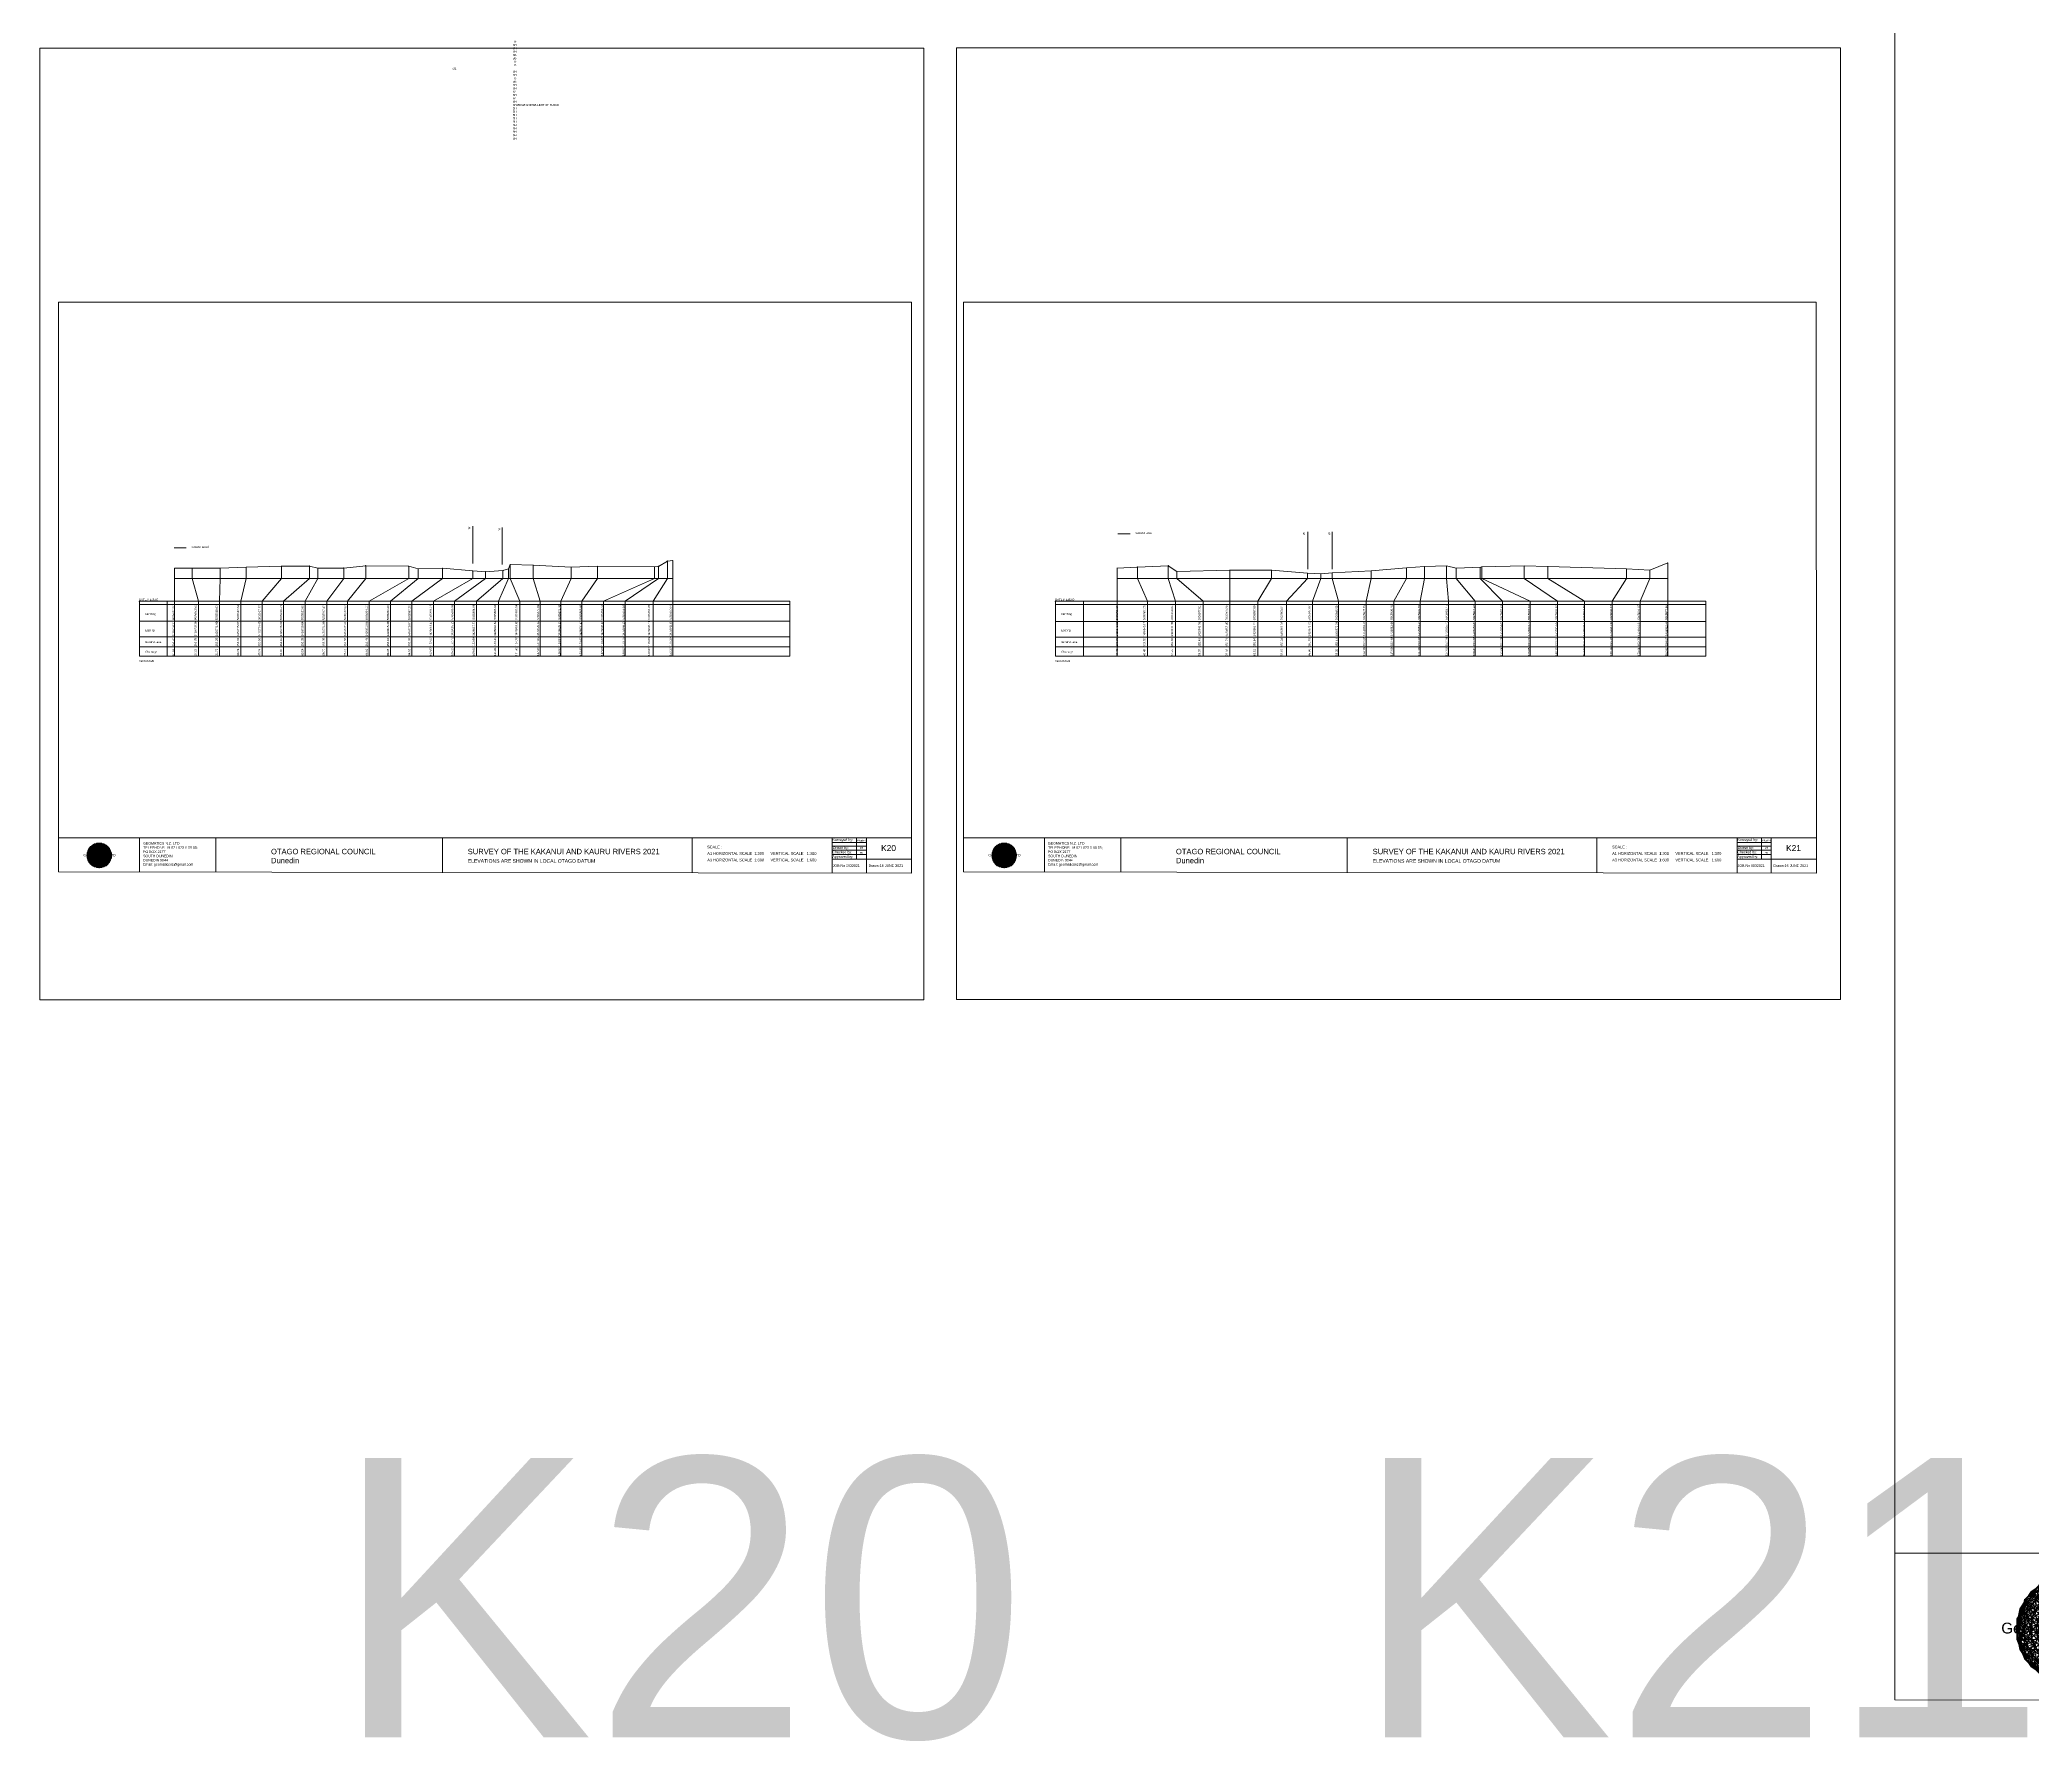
# Model space of a CAD drawing. Header units: millimetres. Extents: x -13804604 to 13046302109, y -19137686871 to 1424964600.
# Drawn here: x -492403 to 7467, y -140952 to 285848 of the extents above; entities that cross this region are included whole.
import ezdxf

# ---------------------------------------------------------------- set-up
doc = ezdxf.new("R2010")
doc.units = ezdxf.units.MM
doc.header["$PDMODE"] = 35
doc.header["$PDSIZE"] = 20
doc.layers.get('0').update_dxf_attribs({"lineweight": 0})
doc.layers.add('Datum revision K8-21', color=7, linetype='Continuous', lineweight=0)
doc.layers.add('geo', color=7, linetype='Continuous', lineweight=0)
doc.styles.get("Standard").update_dxf_attribs({"font": 'arial.ttf'})

# ---------------------------------------------------------------- blocks, each defined once
blk = doc.blocks.new('Geomatics_Circle_SPT')
at = {"layer": 'geo', "color": 2, "linetype": 'Continuous', "lineweight": 0}
for p, q in [((0, 25.22), (-25.22, -0.01)), ((-24.73, 4.92), (-4.93, 24.74)), ((-24.73, -4.93), (4.93, 24.74)), ((-9.65, 23.3), (-23.3, 9.65)), ((9.66, 23.3), (-23.3, -9.66)), ((-20.96, 14.01), (-14.01, 20.97)), ((-20.96, -14.02), (14.02, 20.97)), ((-14.02, 20.96), (20.97, -14.01)), ((23.31, -9.66), (-9.66, 23.31)), ((-4.93, 24.73), (24.74, -4.93)), ((25.23, 0), (0, 25.23)), ((4.93, 24.73), (24.74, 4.93)), ((23.3, 9.66), (9.66, 23.3)), ((14.01, 20.96), (20.97, 14.02)), ((-23.3, 9.65), (9.66, -23.3)), ((14.02, -20.96), (-20.97, 14.02)), ((0, 0), (-17.84, 17.84)), ((20.96, 14.01), (-14.01, -20.98)), ((-9.65, -23.31), (23.3, 9.65)), ((0, 0), (17.84, 17.84)), ((17.84, 18.13), (17.84, 18.13)), ((-24.75, 0), (0, -24.73)), ((4.93, -24.73), (-24.74, 4.93)), ((0, 0), (-17.84, -17.84)), ((24.73, 4.92), (-4.93, -24.75)), ((0, 0), (17.84, -17.84)), ((0, -24.75), (25.23, 0)), ((-4.92, -24.73), (-24.74, -4.93)), ((24.73, -4.93), (4.93, -24.75)), ((-23.31, -9.66), (-9.66, -23.3)), ((-14.02, -20.96), (-20.97, -14.02)), ((-17.83, -17.83), (-17.83, -17.83)), ((9.66, -23.31), (23.3, -9.66)), ((20.96, -14.02), (14.02, -20.96)), ((18.14, -17.83), (18.14, -17.83)), ((4.93, -24.73), (4.93, -24.73))]:
    blk.add_line(p, q, dxfattribs=at)
at = {"layer": 'geo', "color": 1, "linetype": 'Continuous', "lineweight": 0}
for p, q in [((-25.22, 0.01), (9.66, 23.31)), ((-25.21, 0.02), (-9.64, 23.32)), ((-14.01, 20.99), (-24.73, 4.94)), ((-4.91, 24.76), (-24.72, -4.9)), ((4.93, 24.75), (-24.72, 4.93)), ((14.01, 20.98), (-24.72, -4.9)), ((-23.3, -9.63), (0.01, 25.24)), ((-23.29, 9.66), (0.02, 25.23)), ((-14.01, 20.98), (-20.97, -13.99)), ((-4.91, 24.75), (-20.96, 14.02)), ((4.92, 24.75), (-20.96, -13.98)), ((14.02, 20.98), (-20.96, 14.02)), ((-17.84, -17.82), (-9.65, 23.31)), ((-17.83, -17.82), (9.66, 23.33)), ((-17.83, 17.84), (9.67, 23.31)), ((-17.82, 17.84), (-9.64, 23.32)), ((0, 0), (-14.02, 20.97)), ((-14.02, 20.96), (-4.93, -24.72)), ((4.92, 24.74), (-14.01, 20.98)), ((-4.93, 24.74), (-14.01, -20.95)), ((-14.01, 20.98), (-14.01, 20.98)), ((20.98, 14.02), (-14, 20.97)), ((24.74, -4.9), (-13.99, 20.98)), ((-9.78, 23.13), (-9.78, 23.13)), ((-9.66, 23.3), (0, -25.23)), ((-9.65, -23.3), (0, 25.24)), ((-9.65, 23.3), (0, 25.23)), ((-9.65, 23.31), (17.85, -17.84)), ((-9.64, 23.32), (25.23, 0.01)), ((-9.64, 23.31), (17.85, 17.83)), ((0, 0), (-4.93, 24.74)), ((-4.92, 24.75), (-4.92, 24.75)), ((14.02, 20.98), (-4.91, 24.74)), ((24.75, 4.93), (-4.9, 24.74)), ((20.98, -14), (-4.9, 24.73)), ((-0.19, 25.11), (-0.19, 25.11)), ((0, 25.23), (9.66, -23.31)), ((0, 25.22), (9.66, 23.31)), ((0, 0), (4.93, 24.74)), ((0, 0), (14.02, 20.97)), ((0.01, 25.23), (23.31, -9.65)), ((0.01, 25.23), (23.32, 9.66)), ((0.01, -25.22), (9.66, 23.32)), ((4.92, 24.75), (4.92, 24.75)), ((20.98, 14.03), (4.93, 24.75)), ((14.02, -20.96), (4.93, 24.73)), ((24.75, -4.92), (4.93, 24.73)), ((4.93, -24.72), (14.01, 20.96)), ((9.44, 23.27), (9.44, 23.27)), ((9.66, 23.31), (17.85, 17.85)), ((9.66, 23.3), (17.84, -17.83)), ((9.66, 23.3), (25.23, -0.01)), ((20.98, -14.02), (14.01, 20.96)), ((14.02, 20.99), (14.02, 20.99)), ((24.75, 4.93), (14.02, 20.97)), ((-25.22, 0), (23.31, 9.66)), ((-25.22, 0.01), (-23.31, 9.66)), ((-20.97, 14.02), (-24.74, -4.91)), ((20.97, 14.02), (-24.72, 4.93)), ((-23.3, -9.65), (17.85, 17.85)), ((-23.3, -9.64), (-17.82, 17.85)), ((-23.3, 9.66), (17.84, 17.84)), ((-17.83, -17.83), (-23.3, 9.66)), ((-23.3, 9.66), (17.85, -17.83)), ((-23.3, 9.65), (25.24, 0.01)), ((-23.29, 9.67), (-17.83, 17.86)), ((0, -25.22), (-23.29, 9.65)), ((0, 0), (-20.98, 14.02)), ((-20.97, 14.03), (-20.97, 14.03)), ((-20.97, 14.02), (-14.01, -20.96)), ((-20.97, 14.01), (4.92, -24.72)), ((24.74, 4.93), (-20.95, 14.02)), ((-17.88, 17.63), (-17.88, 17.63)), ((-17.83, 17.85), (23.32, -9.64)), ((-9.66, -23.3), (-17.83, 17.84)), ((-17.83, 17.84), (23.31, 9.66)), ((-17.83, 17.83), (9.66, -23.31)), ((-17.82, -17.83), (23.32, 9.66)), ((-9.64, -23.29), (17.85, 17.85)), ((-4.9, -24.72), (20.98, 14.02)), ((0, 0), (20.98, 14.02)), ((23.31, 9.67), (0.01, -25.2)), ((17.84, 17.84), (9.65, -23.29)), ((14.01, -20.97), (20.97, 14.01)), ((17.63, 17.9), (17.63, 17.9)), ((23.3, 9.66), (17.83, -17.83)), ((17.84, 17.84), (23.32, 9.66)), ((17.84, 17.83), (23.3, -9.66)), ((20.98, 14.02), (20.98, 14.02)), ((24.74, -4.92), (20.98, 14.01)), ((23.13, 9.79), (23.13, 9.79)), ((23.3, 9.65), (25.23, 0)), ((-23.3, -9.65), (-25.22, 0)), ((-9.64, -23.3), (-25.21, 0.01)), ((9.66, -23.29), (-25.21, 0.01)), ((0, 0), (-24.75, 4.93)), ((0, 0), (-24.75, -4.93)), ((-24.74, 4.93), (-24.74, 4.93)), ((-24.74, 4.92), (-20.97, -14.01)), ((-24.73, 4.93), (-4.92, -24.72)), ((-24.73, 4.92), (14.01, -20.95)), ((-23.3, -9.66), (25.23, 0)), ((-23.27, 9.44), (-23.27, 9.44)), ((0, 0), (-20.98, -14.02)), ((0, 0), (-14.02, -20.97)), ((-14, -20.96), (24.73, 4.92)), ((25.23, 0), (-9.64, -23.29)), ((0, 0), (-4.93, -24.74)), ((0, 0), (24.75, 4.93)), ((0, 0), (4.93, -24.74)), ((0, 0), (14.02, -20.97)), ((0, 0), (20.98, -14.02)), ((0, 0), (24.75, -4.93)), ((4.92, -24.72), (24.74, 4.93)), ((25.23, 0.02), (9.65, -23.29)), ((20.98, -14), (24.74, 4.93)), ((25.22, 0.01), (23.31, -9.65)), ((24.74, 4.93), (24.74, 4.93)), ((25.11, 0.19), (25.11, 0.19)), ((-25.22, 0), (23.31, -9.65)), ((-25.1, -0.19), (-25.1, -0.19)), ((-24.74, -4.92), (-24.74, -4.92)), ((-24.73, -4.91), (4.92, -24.72)), ((-24.73, -4.92), (-14.01, -20.97)), ((-24.73, -4.92), (20.96, -14.01)), ((-20.96, -14.01), (24.73, -4.92)), ((-4.92, -24.73), (24.73, -4.92)), ((14.02, -20.95), (24.75, -4.91)), ((23.27, -9.42), (23.27, -9.42)), ((24.74, -4.91), (24.74, -4.91)), ((0.01, -25.21), (-23.3, -9.63)), ((-17.82, -17.83), (-23.3, -9.65)), ((17.84, -17.83), (-23.3, -9.65)), ((-23.11, -9.78), (-23.11, -9.78)), ((-20.97, -14.01), (14.01, -20.96)), ((-20.96, -14), (-4.91, -24.73)), ((-20.96, -14.02), (-20.96, -14.02)), ((9.66, -23.29), (-17.84, -17.82)), ((23.31, -9.65), (-17.83, -17.83)), ((-9.64, -23.29), (-17.83, -17.83)), ((-17.61, -17.88), (-17.61, -17.88)), ((-14.01, -20.97), (20.96, -14)), ((17.84, -17.83), (-9.66, -23.29)), ((23.31, -9.64), (0, -25.21)), ((4.93, -24.73), (20.98, -14.01)), ((17.84, -17.82), (9.66, -23.3)), ((23.31, -9.63), (17.85, -17.82)), ((17.9, -17.6), (17.9, -17.6)), ((20.99, -13.99), (20.99, -13.99)), ((-14.01, -20.97), (4.92, -24.73)), ((-14, -20.96), (-14, -20.96)), ((0.01, -25.21), (-9.65, -23.3)), ((-9.42, -23.26), (-9.42, -23.26)), ((-4.92, -24.73), (14.01, -20.97)), ((-4.91, -24.74), (-4.91, -24.74)), ((9.66, -23.29), (0, -25.22)), ((0.19, -25.1), (0.19, -25.1)), ((4.93, -24.73), (4.93, -24.73)), ((9.79, -23.11), (9.79, -23.11)), ((14.03, -20.96), (14.03, -20.96))]:
    blk.add_line(p, q, dxfattribs=at)
at = {"layer": 'geo', "color": 114, "linetype": 'Continuous', "lineweight": 0}
for p, q in [((-24.72, 4.92), (14.03, 20.97)), ((9.67, 23.3), (-23.29, 9.65)), ((-20.95, 14.01), (4.94, 24.74)), ((0.01, 25.22), (-17.82, 17.83)), ((4.93, -24.74), (-14.01, 20.96)), ((-14, 20.97), (-4.91, 24.74)), ((0, 0), (-9.66, 23.31)), ((-4.93, 24.73), (14.02, -20.97)), ((17.84, -17.84), (0, 25.23)), ((0, 0), (9.66, 23.31)), ((4.93, 24.73), (20.98, -14.02)), ((23.31, -9.66), (9.66, 23.31)), ((14.02, 20.97), (24.75, -4.93)), ((17.85, 17.83), (-25.21, -0.01)), ((-24.72, -4.93), (20.98, 14.01)), ((0, 0), (-23.31, 9.66)), ((-23.3, 9.66), (-9.65, -23.31)), ((-4.92, -24.74), (-20.97, 14.02)), ((-17.83, 17.84), (0, -25.23)), ((0, 0), (23.31, 9.66)), ((25.23, 0), (17.84, 17.84)), ((20.98, 14.02), (24.75, 4.93)), ((-14.01, -20.97), (-24.74, 4.93)), ((0, 0), (-23.31, -9.66)), ((24.75, 4.93), (-20.95, -14.02)), ((0, 0), (-9.66, -23.31)), ((0, 0), (9.66, -23.31)), ((0, 0), (23.31, -9.66)), ((-25.22, 0), (-17.83, -17.84)), ((-20.97, -14.02), (-24.74, -4.93)), ((-17.82, -17.84), (25.24, 0)), ((24.75, -4.93), (-14, -20.98)), ((-9.64, -23.31), (23.32, -9.66)), ((20.98, -14.02), (-4.91, -24.75)), ((0.02, -25.23), (17.85, -17.84)), ((14.03, -20.98), (4.94, -24.75))]:
    blk.add_line(p, q, dxfattribs=at)
at = {"layer": 'geo', "color": 250, "linetype": 'Continuous', "lineweight": 0}
for p, q in [((-14.03, 20.95), (-14.01, -20.95)), ((14.01, 20.96), (-14.02, 20.96)), ((-14.01, 20.96), (-14.01, 20.96)), ((-9.66, -23.3), (-9.65, 23.32)), ((-9.65, 23.32), (9.66, 23.3)), ((-4.95, 24.71), (4.93, 24.73)), ((-4.93, 24.7), (-4.92, -24.72)), ((0, 0), (0, 25.23)), ((4.93, 24.73), (4.93, -24.7)), ((9.65, -23.3), (9.66, 23.31)), ((14.02, 20.96), (14.01, -20.95)), ((-23.31, 9.66), (23.3, 9.66)), ((-23.31, -9.66), (-23.3, 9.65)), ((-23.29, 9.65), (-23.29, 9.65)), ((20.97, 14.02), (-20.97, 14.01)), ((-20.97, 14.01), (-20.97, -14.01)), ((-17.83, 17.83), (17.84, 17.84)), ((-17.83, -17.83), (-17.83, 17.83)), ((17.84, -17.83), (17.84, 17.83)), ((20.97, 14.02), (20.97, 14.02)), ((20.98, -14.02), (20.97, 14.02)), ((23.3, 9.66), (23.3, -9.66)), ((0, 0), (-25.23, 0)), ((24.74, 4.93), (-24.74, 4.93)), ((-24.74, 4.92), (-24.74, -4.92)), ((0, 0), (0, -25.23)), ((0, 0), (25.23, 0)), ((24.74, 4.93), (24.74, 4.93)), ((24.74, -4.93), (24.74, 4.93)), ((-24.73, -4.93), (24.74, -4.93)), ((23.29, -9.66), (-23.31, -9.66)), ((-20.97, -14.02), (20.97, -14.02)), ((17.83, -17.83), (-17.83, -17.83)), ((-14.01, -20.96), (14.02, -20.96)), ((9.66, -23.31), (-9.66, -23.3)), ((-4.92, -24.73), (4.92, -24.73))]:
    blk.add_line(p, q, dxfattribs=at)
blk = doc.blocks.new('GeomaticsNZ TITLE BLOCK')
at = {"color": 7, "linetype": 'Continuous', "lineweight": 0}
for p, q in [((0, 94.9), (0, 1579.2)), ((0, 1579.2), (2363.4, 1579.2)), ((2363.4, 1579.2), (2364, 94.9)), ((2364, 94.9), (0, 94.9)), ((0, 94.9), (0, 0)), ((15.9, 94.9), (2364, 94.9)), ((224.3, 95.2), (224.3, -0.3)), ((2364, 94.9), (382.6, 94.9)), ((435.8, 95.2), (435.8, -0.7)), ((1063.4, 94.9), (1063.4, -2.4)), ((1755.4, 94.9), (1755.4, -2.6)), ((2143.9, 94.9), (2143.7, -3)), ((2211.5, 94.9), (2211.5, 36.1)), ((2238.6, 94.8), (2238.6, -3.2)), ((2364, -3.5), (2364, 94.9)), ((2143.9, 81.9), (2238.6, 81.7)), ((2143.9, 71), (2238.6, 71)), ((2143.6, 60.4), (2238.6, 60.4)), ((2143.8, 48.6), (2238.6, 48.6)), ((2143.8, 35.4), (2364, 35.3)), ((0, 0), (2364, -3.5))]:
    blk.add_line(p, q, dxfattribs=at)
at = {"color": 7, "linetype": 'Continuous', "lineweight": 0, "xscale": 1.36, "yscale": 1.36, "zscale": 1.36}
blk.add_blockref('Geomatics_Circle_SPT', (112.4, 45.7), dxfattribs=at)
at = {"color": 7, "linetype": 'Continuous', "lineweight": 0}
for s, p in [('PK&RR', (2213.2, 84.8)), ('ST', (2220.3, 63.6)), ('PK', (2220.4, 50.6))]:
    blk.add_text(s, height=5, dxfattribs=at).set_placement(p)
at = {"color": 7, "linetype": 'Continuous', "lineweight": 0, "attachment_point": 1}
for s, width, heights, insert, char_height in [('{\\C256;Surveyed by:}', 3535.727, [0], (2144.7, 92.4), 7), ('{\\C256;GEOMATICS N.Z. LTD                   \\PTELEPHONE:  M 021 023 6 00 55;\\PPO BOX 2177\\PSOUTH DUNEDIN\\PDUNEDIN 9044\\PEmail: geomaticsnz@gmail.com}', 3535.727, [94.7], (234, 82.7), 7), ('{\\C256;Drawn by:}', 3535.727, [0], (2145.8, 70.4), 7), ('{\\C256;OTAGO REGIONAL COUNCIL\\PDunedin}', 3535.727, [0], (588.6, 64), 15), ('{\\C256;SURVEY OF THE KAKANUI AND KAURU RIVERS 2021}', 3535.727, [0], (1133.8, 64), 15), ('{\\C256;Checked by:}', 3535.727, [0], (2144.7, 58.6), 7), ('{\\C256;Geomatics N.Z. LTD                   }', 125.079, [15.8], (68.8, 49.9), 7), ('{\\C256;Approved by:}', 3535.727, [0], (2144.7, 45.9), 7), ('{\\C256;ELEVATIONS ARE SHOWN IN LOCAL OTAGO DATUM}', 3535.727, [0], (1134.1, 35.4), 10), ('{\\C256;JOB No 0032021}', 3535.727, [0], (2145.3, 20.8), 7), ('{\\C256;Drawn:16-JUNE-2021}', 3535.727, [0], (2244.7, 20.7), 7)]:
    blk.add_mtext_dynamic_manual_height_columns(s, width=width, gutter_width=159, heights=heights, dxfattribs=dict(at, insert=insert, char_height=char_height))

msp = doc.modelspace()

# ---------------------------------------------------------------- linework, layer by layer
at = {"color": 1, "linetype": 'Continuous', "lineweight": 0}
for p, q in [((-221907.159, 161920.151), (-218834.987, 161920.151)), ((-458742.993, 158410.662), (-455670.82, 158410.662))]:
    msp.add_line(p, q, dxfattribs=at)
at = {"color": 7, "lineweight": 0}
for p, q in [((-333613.301, 155203), (-333613.301, 131248.305)), ((-458585.362, 153277), (-458585.362, 131248.305)), ((-458585.362, 150743.884), (-333613.301, 150743.884)), ((-454151.745, 153277), (-454151.745, 150743.884)), ((-454151.745, 150743.884), (-452603.707, 145000)), ((-447133.653, 150743.884), (-447326.906, 145000)), ((-447133.653, 153357), (-447133.653, 150743.884)), ((-440633.91, 150743.884), (-441949.715, 145000)), ((-440633.91, 153588), (-440633.91, 150743.884)), ((-431801.014, 150743.884), (-436621.032, 145000)), ((-431801.014, 153838), (-431801.014, 150743.884)), ((-424781.344, 150743.884), (-431244.879, 145000)), ((-422635.517, 150743.884), (-425872.747, 145000)), ((-424781.344, 153868), (-424781.344, 150743.884)), ((-422635.517, 153379), (-422635.517, 150743.884)), ((-416168.096, 153379), (-416168.096, 150743.884)), ((-410637.162, 150743.884), (-415203.579, 145000)), ((-410637.162, 153949), (-410637.162, 150743.884)), ((-399850.258, 150743.884), (-409754.663, 145000)), ((-397507.069, 150743.884), (-404453.088, 145000)), ((-399850.258, 153810), (-399850.258, 150743.884)), ((-391345.794, 150743.884), (-399038.154, 145000)), ((-397507.069, 153190), (-397507.069, 150743.884)), ((-383798.208, 150743.884), (-393615.957, 145000)), ((-391345.794, 153310), (-391345.794, 150743.884)), ((-380622.062, 150743.884), (-388373.267, 145000)), ((-383798.208, 152650), (-383798.208, 150743.884)), ((-376213.113, 150743.884), (-382871.432, 145000)), ((-380622.062, 152451), (-380622.062, 150743.884)), ((-374856.593, 150743.884), (-377339.636, 145000)), ((-376213.113, 152721), (-376213.113, 150743.884)), ((-374856.593, 153141), (-374856.593, 150743.884)), ((-374381.685, 154291), (-374381.685, 150743.884)), ((-374381.685, 150743.884), (-371940.007, 145000)), ((-368593.044, 154061), (-368593.044, 150743.884)), ((-368593.044, 150743.884), (-366891.611, 145000)), ((-359075.751, 150743.884), (-361663.578, 145000)), ((-359075.751, 153572), (-359075.751, 150743.884)), ((-352490.931, 150743.884), (-356385.09, 145000)), ((-352490.931, 153852), (-352490.931, 150743.884)), ((-338186.315, 150743.884), (-350952.257, 145000)), ((-337213.005, 150743.884), (-345541.733, 145000)), ((-338186.315, 153703), (-338186.315, 150743.884)), ((-337213.005, 153783), (-337213.005, 150743.884)), ((-222087.729, 153349), (-222087.729, 131248.305)), ((-222087.729, 150743.884), (-83975.237, 150743.884)), ((-217038.367, 153589), (-217038.367, 150743.884)), ((-217038.367, 150743.884), (-214532.908, 145000)), ((-209279.882, 153920), (-209279.882, 150743.884)), ((-209279.882, 150743.884), (-207448.486, 145000)), ((-207118.572, 152460), (-207118.572, 150743.884)), ((-207118.572, 150743.884), (-200489.228, 145000)), ((-193867.085, 152790), (-193867.085, 150743.884)), ((-193867.085, 150743.884), (-193819.628, 145000)), ((-183373.818, 150743.884), (-186841.259, 145000)), ((-183373.818, 152841), (-183373.818, 150743.884)), ((-174339.408, 150743.884), (-179651.425, 145000)), ((-174339.408, 152041), (-174339.408, 150743.884)), ((-170988.451, 150743.884), (-173095.986, 145000)), ((-170988.451, 151912), (-170988.451, 150743.884)), ((-168172.782, 152112), (-168172.782, 150743.884)), ((-168172.782, 150743.884), (-166600.503, 145000)), ((-158394.064, 150743.884), (-159655.006, 145000)), ((-158394.064, 152622), (-158394.064, 150743.884)), ((-149490.104, 150743.884), (-152709.509, 145000)), ((-149490.104, 153403), (-149490.104, 150743.884)), ((-144990.224, 153723), (-144990.224, 150743.884)), ((-139464.825, 153863), (-139464.825, 150743.884)), ((-139464.825, 150743.884), (-139011.306, 145000)), ((-137077.164, 153323), (-137077.164, 150743.884)), ((-137077.164, 150743.884), (-132243.594, 145000)), ((-131007.471, 153576.674), (-131007.471, 150743.884)), ((-131007.471, 150743.884), (-125406.538, 145000)), ((-130644.47, 153613), (-130644.47, 150743.884)), ((-130644.47, 150743.884), (-118495.461, 145000)), ((-119971.245, 153914), (-119971.245, 150743.884)), ((-119971.245, 150743.884), (-111613.017, 145000)), ((-114024.972, 153734), (-114024.972, 150743.884)), ((-114024.972, 150743.884), (-104871.178, 145000)), ((-94299.833, 150743.884), (-97949.2, 145000)), ((-94299.833, 153115), (-94299.833, 150743.884)), ((-88455.657, 150743.884), (-90896.036, 145000)), ((-88455.657, 152785), (-88455.657, 150743.884)), ((-83975.237, 154666), (-83975.237, 131248.305)), ((-467434.344, 145000), (-316673.631, 145000)), ((-452603.707, 131248.305), (-452603.707, 145000)), ((-447326.906, 131248.305), (-447326.906, 145000)), ((-441949.715, 131248.305), (-441949.715, 145000)), ((-436621.032, 131248.305), (-436621.032, 145000)), ((-431244.879, 131248.305), (-431244.879, 145000)), ((-425872.747, 131248.305), (-425872.747, 145000)), ((-415203.579, 131248.305), (-415203.579, 145000)), ((-409754.663, 131248.305), (-409754.663, 145000)), ((-404453.088, 131248.305), (-404453.088, 145000)), ((-399038.154, 131248.305), (-399038.154, 145000)), ((-393615.957, 131248.305), (-393615.957, 145000)), ((-388373.267, 131248.305), (-388373.267, 145000)), ((-382871.432, 131248.305), (-382871.432, 145000)), ((-377339.636, 131248.305), (-377339.636, 145000)), ((-371940.007, 131248.305), (-371940.007, 145000)), ((-366891.611, 131248.305), (-366891.611, 145000)), ((-361663.578, 131248.305), (-361663.578, 145000)), ((-356385.09, 131248.305), (-356385.09, 145000)), ((-350952.257, 131248.305), (-350952.257, 145000)), ((-345541.733, 131248.305), (-345541.733, 145000)), ((-237597.563, 145000), (-74434.115, 145000)), ((-214532.908, 145000), (-214532.908, 131248.305)), ((-207448.486, 131248.305), (-207448.486, 145000)), ((-200489.228, 131248.305), (-200489.228, 145000)), ((-193819.628, 131248.305), (-193819.628, 145000)), ((-186841.259, 131248.305), (-186841.259, 145000)), ((-179651.425, 131248.305), (-179651.425, 145000)), ((-173095.986, 131248.305), (-173095.986, 145000)), ((-166600.503, 131248.305), (-166600.503, 145000)), ((-159655.006, 131248.305), (-159655.006, 145000)), ((-152709.509, 131248.305), (-152709.509, 145000)), ((-139011.306, 131248.305), (-139011.306, 145000)), ((-132243.594, 131248.305), (-132243.594, 145000)), ((-125406.538, 131248.305), (-125406.538, 145000)), ((-118495.461, 131248.305), (-118495.461, 145000)), ((-111613.017, 131248.305), (-111613.017, 145000)), ((-104871.178, 131248.305), (-104871.178, 145000)), ((-97949.2, 131248.305), (-97949.2, 145000)), ((-90896.036, 131248.305), (-90896.036, 145000)), ((-467434.344, 131248.305), (-317757.927, 131248.305)), ((-237597.563, 131248.305), (-74434.115, 131248.305))]:
    msp.add_line(p, q, dxfattribs=at)
at = {"color": 7, "linetype": 'Continuous', "lineweight": 0}
for p, q in [((-467434.344, 145000), (-304270.896, 145000)), ((-467434.344, 145000), (-467434.344, 131248.305)), ((-460421.195, 145000), (-460421.195, 131248.305)), ((-304270.896, 145000), (-304270.896, 131248.305)), ((-237597.563, 145000), (-74434.115, 145000)), ((-237597.563, 145000), (-237597.563, 131248.305)), ((-230584.414, 145000), (-230584.414, 131248.305)), ((-74434.115, 145000), (-74434.115, 131248.305)), ((-467434.344, 144156.834), (-304270.896, 144156.834)), ((-467434.344, 140038.687), (-304270.896, 140038.687)), ((-237597.563, 144195.317), (-74434.115, 144195.317)), ((-467434.344, 136044.933), (-304270.896, 136044.933)), ((-237597.563, 139958.727), (-74434.115, 139958.727)), ((-237597.563, 135966.494), (-74434.115, 135966.494)), ((-467434.344, 133595.271), (-304270.896, 133595.271)), ((-467434.344, 131248.305), (-304270.896, 131248.305)), ((-237597.563, 133535.931), (-74434.115, 133535.931)), ((-237597.563, 131248.305), (-74434.115, 131248.305)), ((-464253.18, 129878.784), (-464253.18, 129878.784)), ((-234416.399, 129878.784), (-234416.399, 129878.784))]:
    msp.add_line(p, q, dxfattribs=at)
at = {"color": 1, "lineweight": 0}
for points in [[(-458585.362, 153277), (-454151.745, 153277), (-447133.653, 153327), (-440633.91, 153558), (-431801.014, 153808), (-424781.344, 153838), (-422635.517, 153349), (-416168.096, 153349), (-410637.162, 153919), (-399850.258, 153780), (-397507.069, 153160), (-391345.794, 153280), (-383798.208, 152620), (-380622.062, 152421), (-376213.113, 152691), (-374856.593, 153111), (-374381.685, 154261), (-368593.044, 154031), (-359075.751, 153542), (-352490.931, 153822), (-338186.315, 153673), (-337213.005, 153753), (-334950.609, 155093), (-333613.301, 155203)], [(-222087.729, 153349), (-217038.367, 153589), (-209279.882, 153920), (-207118.572, 152460), (-193867.085, 152790), (-183373.818, 152841), (-174339.408, 152041), (-170988.451, 151912), (-168172.782, 152112), (-158394.064, 152622), (-149490.104, 153403), (-144990.224, 153723), (-139464.825, 153863), (-137077.164, 153323), (-130856.12, 153583), (-130644.47, 153613), (-119971.245, 153914), (-114024.972, 153734), (-94299.833, 153115), (-88455.657, 152785), (-83975.237, 154666)]]:
    msp.add_lwpolyline(points, dxfattribs=at)
at = {"color": 7, "lineweight": 0}
for points in [[(-334950.609, 155093), (-334950.609, 150743.884), (-338490.01, 145000), (-338490.01, 131248.305)], [(-416168.096, 153349), (-416168.096, 150743.884), (-420429.058, 145000), (-420429.058, 131248.305)], [(-144990.224, 150743.884), (-146042.603, 145000), (-146042.603, 131248.305)]]:
    msp.add_lwpolyline(points, dxfattribs=at)
for p in [(-334950.609, 155093), (-333613.301, 155203), (-458585.362, 153277), (-454151.745, 153247), (-447133.653, 153327), (-440633.91, 153558), (-431801.014, 153808), (-424781.344, 153838), (-422635.517, 153349), (-416168.096, 153349), (-410637.162, 153919), (-399850.258, 153780), (-397507.069, 153160), (-391345.794, 153280), (-383798.208, 152620), (-380622.062, 152421), (-376213.113, 152691), (-374856.593, 153111), (-374381.685, 154261), (-368593.044, 154031), (-359075.751, 153542), (-352490.931, 153822), (-338186.315, 153673), (-337213.005, 153753), (-222087.729, 153349), (-217038.367, 153589), (-209279.882, 153920), (-207118.572, 152460), (-193867.085, 152790), (-183373.818, 152841), (-174339.408, 152041), (-170988.451, 151912), (-168172.782, 152112), (-158394.064, 152622), (-149490.104, 153403), (-144990.224, 153723), (-139464.825, 153863), (-137077.164, 153323), (-130856.12, 153583), (-130644.47, 153613), (-119971.245, 153914), (-114024.972, 153734), (-94299.833, 153115), (-88455.657, 152785), (-83975.237, 154666)]:
    msp.add_point(p, dxfattribs=at)
at = {"color": 7, "linetype": 'Continuous', "lineweight": 0}
for p in [(-467434.344, 145000), (-237597.563, 145000)]:
    msp.add_point(p, dxfattribs=at)
at = {"layer": 'Datum revision K8-21'}
for p, q in [((-383729.008, 154508.655), (-383729.008, 163833.614)), ((-376410.721, 154220.743), (-376410.721, 163545.701))]:
    msp.add_line(p, q, dxfattribs=at)
at = {"layer": 'Datum revision K8-21', "color": 7, "lineweight": 0}
for p, q in [((-174301.595, 153077.787), (-174301.595, 162402.746)), ((-168138.009, 153081.635), (-168138.009, 162406.594))]:
    msp.add_line(p, q, dxfattribs=at)
at = {"layer": 'Datum revision K8-21'}
for points in [[(-492403.033, 283725.514), (-270632.56, 283725.514), (-270632.56, 45030.339), (-492403.033, 45030.339)], [(-262424.247, 283818.444), (-40653.773, 283818.444), (-40653.773, 45123.269), (-262424.247, 45123.269)]]:
    msp.add_lwpolyline(points, close=True, dxfattribs=at)

# ---------------------------------------------------------------- block references
at = {"color": 7, "linetype": 'Continuous', "lineweight": 0, "xscale": 90.52460151977424, "yscale": 90.52460151977424, "zscale": 90.52460151977424}
for p in [(-487681.096, 77111.142), (-260634.364, 77111.142)]:
    msp.add_blockref('GeomaticsNZ TITLE BLOCK', p, dxfattribs=at)
at = {"layer": 'Datum revision K8-21', "color": 7, "linetype": 'Continuous', "lineweight": 0, "xscale": 388.3084007852599, "yscale": 388.3084007852599, "zscale": 388.3084007852599}
msp.add_blockref('GeomaticsNZ TITLE BLOCK', (-26992.813, -130606.772), dxfattribs=at)

# ---------------------------------------------------------------- texts
at = {"color": 7, "linetype": 'Continuous', "lineweight": 0}
for s, height, p in [('Ground Level', 500, (-217476.214, 161897.947)), ('Ground Level', 500, (-454312.047, 158388.458)), ('DATUM 145.00', 500, (-467505.091, 145146.766)), ('DATUM 145.00', 500, (-237668.31, 145146.766)), ('Northing', 500, (-465908.085, 141560.657)), ('Northing', 500, (-236071.304, 141560.657)), ('Ground Level', 500, (-465962.813, 134533.521)), ('Easting', 500, (-465980.89, 137481.59)), ('Ground Level', 500, (-236126.032, 134533.521)), ('Easting', 500, (-236144.109, 137481.59)), ('Section K20', 500, (-467505.102, 129797.682)), ('Chainage', 500, (-465960.426, 132077.102)), ('Section K21', 500, (-237668.321, 129797.682)), ('Chainage', 500, (-236123.645, 132077.102)), ('A1 HORIZONTAL SCALE  1:300      VERTICAL SCALE   1:300 ', 700, (-324949.293, 81385.259)), ('A3 HORIZONTAL SCALE  1:600      VERTICAL SCALE   1:600', 700, (-324949.293, 79767.58)), ('SCALE :  ', 700, (-324981.694, 83002.938)), ('K20', 1500, (-281322.771, 82342.561)), ('A1 HORIZONTAL SCALE  1:300      VERTICAL SCALE   1:300 ', 700, (-97902.561, 81385.259)), ('A3 HORIZONTAL SCALE  1:600      VERTICAL SCALE   1:600', 700, (-97902.561, 79767.58)), ('SCALE :  ', 700, (-97934.962, 83002.938)), ('K21', 1500, (-54276.038, 82342.561))]:
    msp.add_text(s, height=height, dxfattribs=at).set_placement(p)
at = {"color": 7, "linetype": 'Continuous', "lineweight": 0, "char_height": 70000, "attachment_point": 1}
for s, insert in [('K20', (-418837.56, -69958.612)), ('K21', (-162929.128, -69958.612))]:
    msp.add_mtext_dynamic_manual_height_columns(s, width=97508.68034, gutter_width=25000, heights=[0], dxfattribs=dict(at, insert=insert))
at = {"layer": 'Datum revision K8-21'}
for s, p in [('TB', (-373741.867, 285181.798)), ('TB', (-373741.867, 280156.218)), ('SH', (-373756.873, 284339.938)), ('SH', (-373756.873, 283498.078)), ('SH', (-373756.873, 282656.218)), ('BB', (-373776.655, 281822.885)), ('BB', (-373776.655, 280989.551)), ('k21', (-388997.566, 278362.312)), ('TB', (-373741.867, 279322.885)), ('TB', (-373741.867, 275972.498)), ('SH', (-373756.873, 277647.691)), ('SH', (-373756.873, 276805.831)), ('BB', (-373776.655, 275139.165)), ('W', (-373734.022, 272622.111)), ('W', (-373734.022, 270946.918)), ('SH', (-373756.873, 274297.305)), ('SH', (-373756.873, 273455.445)), ('SH', (-373756.873, 271780.252)), ('SH', (-373756.873, 270105.058)), ('SH-EDGE GORSE-LIMIT OF FLOOD', (-373756.873, 269262.857)), ('SH', (-373756.873, 268420.997)), ('SH', (-373756.873, 267579.137)), ('SH', (-373756.873, 266737.277)), ('SH', (-373756.873, 265895.418)), ('SH', (-373756.873, 265053.558)), ('SH', (-373756.873, 264211.698)), ('SH', (-373756.873, 263369.838)), ('SH', (-373756.873, 262527.978)), ('SH', (-373756.873, 261686.118)), ('SH', (-373756.873, 260844.258))]:
    msp.add_text(s, height=500, dxfattribs=at).set_placement(p)
at = {"layer": 'Datum revision K8-21', "color": 7, "lineweight": 0}
for s, p in [('61.09   153.84  1426789.11  5005924.23', (-458688.807, 131353.466)), ('27.29   153.28  1426769.16  5005951.52', (-453161.284, 131359.265)), ('31.72   153.25  1426771.90  5005948.03', (-447788.578, 131350.397)), ('38.74   153.33  1426775.87  5005942.24', (-442415.872, 131350.397)), ('45.24   153.56  1426779.95  5005937.17', (-437043.165, 131370.861)), ('54.07   153.81  1426785.30  5005930.14', (-431670.459, 131350.738)), ('63.24   153.35  1426790.64  5005922.69', (-426297.753, 131353.466)), ('69.70   153.35  1426794.39  5005917.42', (-420925.046, 131353.466)), ('75.23   153.92  1426797.62  5005912.93', (-415552.34, 131346.645)), ('86.02   153.78  1426803.86  5005904.13', (-410179.634, 131351.42)), ('88.36   153.16  1426805.30  5005902.28', (-404806.927, 131351.42)), ('94.53   153.28  1426809.01  5005897.36', (-399434.221, 131350.738)), ('102.07  152.62  1426813.40  5005891.22', (-394061.515, 131303.671)), ('105.25  152.42  1426815.28  5005888.66', (-388688.808, 131303.671)), ('109.66  152.69  1426817.73  5005884.99', (-383316.443, 131303.671)), ('111.01  153.11  1426818.62  5005883.96', (-377943.737, 131303.671)), ('111.49  154.26  1426818.85  5005883.54', (-372571.03, 131303.671)), ('117.28  154.03  1426820.62  5005877.69', (-367198.324, 131303.671)), ('126.80  153.54  1426828.22  5005871.43', (-361825.617, 131303.671)), ('133.38  153.82  1426831.40  5005865.60', (-356452.911, 131303.671)), ('147.68  153.67  1426842.80  5005856.25', (-351080.205, 131303.671)), ('148.66  153.75  1426844.28  5005856.16', (-345707.498, 131303.671)), ('150.92  155.09  1426842.11  5005851.70', (-339287.584, 131303.671)), ('152.26  155.20  1426842.83  5005850.57', (-333915.219, 131303.671)), ('44.40   153.35  1426843.92  5005991.57', (-221907.901, 131318.409)), ('49.45   153.59  1426845.17  5005986.05', (-215016.389, 131318.409)), ('57.21   153.92  1426848.46  5005978.81', (-208124.877, 131298.287)), ('59.37   152.46  1426849.66  5005977.01', (-201233.366, 131298.287)), ('72.62   152.79  1426857.45  5005966.29', (-194341.854, 131294.194)), ('83.12   152.84  1426863.74  5005957.89', (-187450.683, 131298.969)), ('92.15   152.04  1426869.09  5005950.61', (-180559.172, 131298.287)), ('95.50   151.91  1426871.02  5005947.87', (-173668.001, 131298.287)), ('98.32   152.11  1426872.59  5005945.53', (-166776.831, 131298.287)), ('108.10  152.62  1426878.49  5005937.73', (-159885.319, 131251.22)), ('117.00  153.40  1426883.66  5005930.48', (-152993.807, 131251.22)), ('121.50  153.72  1426883.41  5005924.79', (-146102.296, 131251.22)), ('127.03  153.86  1426885.41  5005919.47', (-139210.784, 131251.22)), ('129.41  153.32  1426886.61  5005917.40', (-132319.272, 131251.22)), ('135.64  153.58  1426894.62  5005915.41', (-125427.761, 131251.22)), ('135.85  153.61  1426894.43  5005915.01', (-118536.249, 131251.22)), ('146.52  153.91  1426901.04  5005906.62', (-111644.737, 131251.22)), ('152.47  153.73  1426904.22  5005901.58', (-104753.225, 131251.22)), ('172.19  153.12  1426921.80  5005890.17', (-97861.714, 131251.22)), ('178.04  152.79  1426920.31  5005881.67', (-90970.202, 131251.22)), ('182.52  154.67  1426922.46  5005877.69', (-84078.69, 131251.22))]:
    msp.add_text(s, height=500, rotation=90, dxfattribs=at).set_placement(p)
at = {"layer": 'Datum revision K8-21', "char_height": 500, "attachment_point": 1, "rotation": 90}
for insert in [(-384933.392, 163066.603), (-377395.387, 162778.69)]:
    msp.add_mtext_dynamic_manual_height_columns('W', width=3214.48154, gutter_width=25000, heights=[0], dxfattribs=dict(at, insert=insert))
at = {"layer": 'Datum revision K8-21', "color": 7, "lineweight": 0, "char_height": 500, "attachment_point": 1, "rotation": 90}
for insert in [(-175505.979, 161635.734), (-169122.674, 161639.583)]:
    msp.add_mtext_dynamic_manual_height_columns('W', width=3214.48154, gutter_width=25000, heights=[0], dxfattribs=dict(at, insert=insert))

doc.saveas('drawing.dxf')
